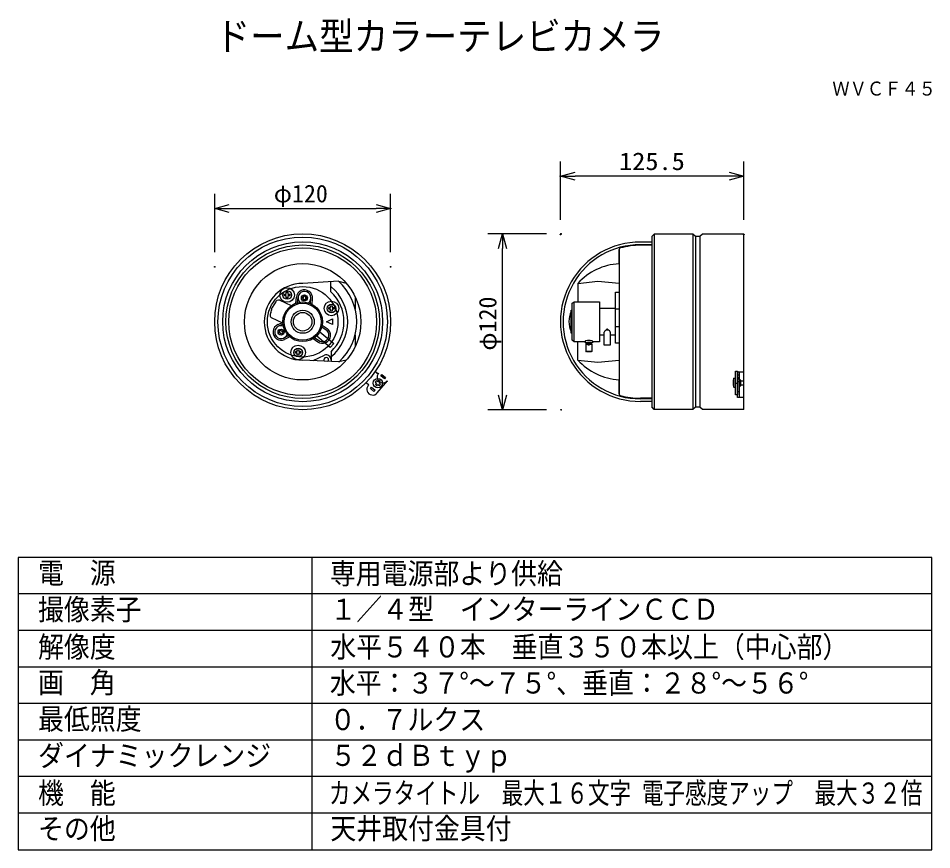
# Model space of a CAD drawing. Units: millimetres, scale not verified. Extents: x -63 to 63, y -57 to 57.
import ezdxf
from ezdxf.enums import TextEntityAlignment as Align

# ---------------------------------------------------------------- set-up
doc = ezdxf.new("R2010")
doc.units = ezdxf.units.MM
doc.header["$LTSCALE"] = 0.190236
doc.header["$PDMODE"] = 32
doc.header["$PDSIZE"] = 0.0951
for name, color, linetype in [('0-0_TOUROKU', 1, 'Continuous'), ('0-1_GAIKEI', 1, 'Continuous'), ('0-2_MOJI1', 2, 'Continuous'), ('0-3_WAKU', 3, 'Continuous'), ('0-4_DEFPOINTS', 7, 'Continuous')]:
    doc.layers.add(name, color=color, linetype=linetype)
doc.styles.add('ＭＳ ゴシック', font='')
doc.styles.get('ＭＳ ゴシック').set_extended_font_data('MS Gothic')

# ---------------------------------------------------------------- blocks, each defined once
blk = doc.blocks.new('_OPEN30')
at = {"layer": '0-4_DEFPOINTS'}
blk.add_line((0, 0), (-1, 0), dxfattribs=at)
blk.add_lwpolyline([(-1, 0.26795), (0, 0), (-1, -0.26795)], dxfattribs=at)

msp = doc.modelspace()

# ---------------------------------------------------------------- linework, layer by layer
at = {"layer": '0-1_GAIKEI'}
for p, q in [((24.5123, 27.715), (24.5123, 3.7998)), ((24.19, 26.3028), (22.6405, 26.3028)), ((30.1878, 27.445), (30.1878, 4.0673)), ((19.7134, 25.6573), (19.7134, 25.6609)), ((19.7134, 25.6609), (19.7134, 5.8594)), ((24.1794, 26.2231), (22.6561, 26.2231)), ((-18.688, 21.2954), (-23.5821, 21.0149)), ((-18.7, 21.2992), (-17.6077, 21.0221)), ((14.0828, 21.0058), (16.8094, 21.3088)), ((16.8094, 21.3088), (19.7333, 21.0189)), ((-19.7064, 19.861), (-19.7066, 21.2158)), ((14.0828, 20.999), (14.0828, 18.4887)), ((-24.5152, 18.2977), (-24.444, 19.1163)), ((-24.2814, 18.378), (-24.2188, 19.0918)), ((-22.5188, 18.2466), (-22.4587, 18.9378)), ((-22.3015, 18.1403), (-22.2332, 18.9228)), ((-16.3942, 19.1844), (-16.394, 17.5197)), ((-26.7196, 18.7056), (-25.1706, 17.9833)), ((17.0481, 17.5987), (19.2298, 17.5987)), ((19.233, 17.5348), (19.7072, 17.5348)), ((-26.2896, 15.5827), (-27.8388, 16.3051)), ((-26.2864, 15.674), (-26.9982, 15.3419)), ((-26.2698, 15.4326), (-26.8985, 15.1391)), ((-20.9622, 15.0519), (-20.3754, 14.6408)), ((-20.9149, 15.2945), (-20.2416, 14.8235)), ((19.233, 15.1055), (19.7072, 15.1055)), ((-25.5024, 13.8404), (-26.1518, 13.5378)), ((-16.394, 13.9657), (-16.3938, 12.3186)), ((17.0481, 13.984), (17.6954, 13.984)), ((17.9951, 14.616), (17.9951, 14.6673)), ((18.21, 14.6178), (18.21, 14.6673)), ((18.5171, 13.984), (19.237, 13.984)), ((-25.3159, 13.6782), (-26.0604, 13.3305)), ((-22.1581, 13.4561), (-21.5145, 13.0057)), ((-21.9573, 13.5911), (-21.3888, 13.1935)), ((14.0828, 10.5147), (14.0828, 13.025)), ((15.085, 13.1145), (15.085, 12.889)), ((15.1731, 12.6782), (15.1731, 11.6891)), ((15.4473, 12.903), (15.4473, 12.6063)), ((15.6863, 12.903), (15.6863, 12.6063)), ((15.971, 12.6782), (15.971, 11.6891)), ((16.0593, 13.1145), (16.0593, 12.889)), ((-19.7017, 11.6569), (-19.7017, 10.3111)), ((-22.1499, 10.4464), (-20.5938, 11.1852)), ((14.0828, 10.5147), (16.8094, 10.2115)), ((16.8094, 10.2115), (19.7333, 10.5013)), ((35.669, 5.7734), (35.669, 9.0177)), ((35.669, 9.0177), (35.9202, 9.0177)), ((35.9202, 9.0177), (35.9202, 5.7734)), ((35.9202, 5.3843), (35.9202, 8.9203)), ((35.9202, 8.9203), (36.7966, 8.9203)), ((36.188, 5.3843), (36.188, 8.9203)), ((-13.5016, 7.6938), (-13.6567, 7.5088)), ((-13.6567, 7.5088), (-13.4631, 7.346)), ((-13.3084, 7.5314), (-13.5016, 7.6938)), ((-13.1459, 7.7249), (-13.3084, 7.5314)), ((-12.9605, 7.5698), (-13.1459, 7.7249)), ((-13.1227, 7.3759), (-12.9605, 7.5698)), ((-12.887, 8.336), (-12.7317, 8.5214)), ((-12.4039, 7.9306), (-12.887, 8.336)), ((-12.7317, 8.5214), (-12.2484, 8.1154)), ((-12.2484, 8.1154), (-12.4039, 7.9306)), ((19.7134, 7.8229), (19.7134, 7.8266)), ((35.4012, 8.0202), (35.669, 8.0202)), ((35.4175, 6.8035), (35.4175, 8.0202)), ((35.9202, 8.5435), (36.1869, 8.4409)), ((35.9202, 8.1538), (36.1869, 8.0512)), ((35.9202, 8.01), (36.1869, 7.9074)), ((35.9246, 7.5834), (36.191, 7.5834)), ((36.1887, 7.7768), (36.1887, 6.9983)), ((36.3584, 7.7768), (36.1887, 7.7768)), ((36.3584, 6.9983), (36.3584, 7.7768)), ((36.3623, 7.6794), (36.7953, 7.6794)), ((-14.3197, 6.629), (-14.1642, 6.8137)), ((-13.8363, 6.2232), (-14.3197, 6.629)), ((-14.1642, 6.8137), (-13.6808, 6.4084)), ((-13.6808, 6.4084), (-13.8363, 6.2232)), ((-13.4631, 7.346), (-13.6256, 7.1531)), ((-13.6256, 7.1531), (-13.4406, 6.9975)), ((-13.4406, 6.9975), (-13.2784, 7.1912)), ((-13.2784, 7.1912), (-13.0849, 7.0289)), ((-12.9296, 7.2139), (-13.1227, 7.3759)), ((-13.0849, 7.0289), (-12.9296, 7.2139)), ((35.4012, 6.8035), (35.669, 6.8035)), ((35.4012, 6.8035), (35.669, 6.8035)), ((35.9202, 7.2902), (35.669, 7.2902)), ((36.1887, 6.9983), (36.3584, 6.9983)), ((36.3623, 7.1084), (36.7953, 7.1084)), ((24.19, 5.2108), (22.6405, 5.2108)), ((24.1794, 5.2905), (22.6561, 5.2905)), ((35.9202, 5.7734), (35.669, 5.7734)), ((36.7966, 5.3843), (35.9202, 5.3843)), ((35.9246, 6.1963), (36.191, 6.1963))]:
    msp.add_line(p, q, dxfattribs=at)
at = {"layer": '0-1_GAIKEI', "color": 7}
for p, q in [((29.8016, 27.7602), (29.8016, 3.7699)), ((24.1896, 26.6662), (22.6405, 26.6662)), ((24.19, 27.4114), (24.19, 4.1092)), ((30.769, 27.4612), (30.769, 4.0673)), ((19.7134, 23.6722), (19.7134, 7.6735)), ((-13.6509, 8.9411), (-13.2726, 8.6236)), ((-13.6315, 8.9308), (-13.2699, 8.6268)), ((-13.3858, 6.0129), (-11.9813, 7.6868)), ((-13.2009, 8.7097), (-13.2699, 8.6268)), ((-14.8975, 7.422), (-14.5354, 7.1187)), ((-14.605, 7.0363), (-14.5354, 7.1187)), ((24.1896, 4.8474), (22.6405, 4.8474))]:
    msp.add_line(p, q, dxfattribs=at)
for points in [[(36.7905, 3.7601), (36.7905, 27.7602), (31.1107, 27.7602), (30.7505, 27.445), (30.1652, 27.445), (29.8053, 27.7602), (24.5388, 27.7602), (24.19, 27.4114)], [(36.7905, 3.7601), (31.1107, 3.7601), (30.7505, 4.0753), (30.1878, 4.0673), (29.8016, 3.7699), (24.5388, 3.7601), (24.19, 4.1092)]]:
    msp.add_lwpolyline(points, dxfattribs=at)
at = {"layer": '0-1_GAIKEI'}
for points in [[(19.7134, 23.6937), (19.7134, 23.6973), (19.7134, 23.708), (19.7134, 23.7253), (19.7134, 23.7488), (19.7134, 23.7782), (19.7134, 23.8132), (19.7134, 23.8534), (19.7134, 23.8983), (19.7134, 23.9477), (19.7134, 24.0011), (19.7134, 24.0582), (19.7134, 24.1186), (19.7134, 24.182), (19.7134, 24.248), (19.7134, 24.3162), (19.7134, 24.3862), (19.7134, 24.4577), (19.7134, 24.5303), (19.7134, 24.6036), (19.7134, 24.6773), (19.7134, 24.751), (19.7134, 24.8244), (19.7134, 24.897), (19.7134, 24.9685), (19.7134, 25.0385), (19.7134, 25.1067), (19.7134, 25.1726), (19.7134, 25.236), (19.7134, 25.2964), (19.7134, 25.3535), (19.7134, 25.407), (19.7134, 25.4563), (19.7134, 25.5013), (19.7134, 25.5414), (19.7134, 25.5764), (19.7134, 25.6058), (19.7134, 25.6294), (19.7134, 25.6467), (19.7134, 25.6573)], [(19.7072, 12.8293), (19.233, 12.8293), (19.233, 19.8071), (19.7072, 19.8071)], [(13.5559, 13.025), (13.3149, 13.2201), (13.3149, 18.3002), (13.5559, 18.4953)], [(15.0847, 13.0232), (13.5559, 13.025), (13.5559, 18.4953), (17.0368, 18.4972), (17.0368, 13.0232), (16.0593, 13.0232)], [(13.3149, 14.1761), (13.1741, 14.1761), (13.1741, 17.3443), (13.3149, 17.3443)], [(-21.2165, 14.3945), (-19.3209, 12.8038), (-19.8032, 12.2296), (-21.6638, 13.7906)], [(18.51, 14.3365), (18.51, 12.5623), (17.6954, 12.5623), (17.6954, 14.3365)], [(-17.5729, 10.5154), (-18.6653, 10.2554), (-23.5819, 10.4982)], [(19.7134, 5.8594), (19.7134, 5.863), (19.7134, 5.8736), (19.7134, 5.8909), (19.7134, 5.9145), (19.7134, 5.9439), (19.7134, 5.9789), (19.7134, 6.019), (19.7134, 6.064), (19.7134, 6.1133), (19.7134, 6.1667), (19.7134, 6.2239), (19.7134, 6.2843), (19.7134, 6.3477), (19.7134, 6.4136), (19.7134, 6.4818), (19.7134, 6.5518), (19.7134, 6.6233), (19.7134, 6.6959), (19.7134, 6.7693), (19.7134, 6.843), (19.7134, 6.9167), (19.7134, 6.99), (19.7134, 7.0626), (19.7134, 7.1341), (19.7134, 7.2041), (19.7134, 7.2723), (19.7134, 7.3383), (19.7134, 7.4017), (19.7134, 7.4621), (19.7134, 7.5192), (19.7134, 7.5726), (19.7134, 7.622), (19.7134, 7.6669), (19.7134, 7.7071), (19.7134, 7.742), (19.7134, 7.7715), (19.7134, 7.795), (19.7134, 7.8123), (19.7134, 7.8229)]]:
    msp.add_lwpolyline(points, dxfattribs=at)
for points in [[(-25.8221, 19.7902), (-25.6002, 19.7895), (-25.5999, 19.5285), (-25.3391, 19.5289), (-25.3389, 19.3066), (-25.6002, 19.3068), (-25.5999, 19.0456), (-25.8223, 19.0456), (-25.8221, 19.3068), (-26.0831, 19.307), (-26.0835, 19.5285), (-25.8219, 19.5283)], [(-23.0707, 19.1005), (-23.0885, 18.8931), (-23.2443, 18.9075), (-23.2574, 18.7513), (-23.4646, 18.7694), (-23.4511, 18.9251), (-23.6065, 18.9385), (-23.5884, 19.1457), (-23.4332, 19.132), (-23.4196, 19.2875), (-23.2121, 19.2695), (-23.2259, 19.1139)], [(-19.7537, 17.9523), (-19.5318, 17.9516), (-19.5316, 17.6906), (-19.2708, 17.6911), (-19.2705, 17.4687), (-19.5318, 17.4689), (-19.5316, 17.2077), (-19.7539, 17.2077), (-19.7537, 17.4689), (-20.0147, 17.4691), (-20.0152, 17.6906), (-19.7535, 17.6904)], [(-19.5144, 16.1735), (-19.5146, 15.3641), (-20.3242, 15.7685)], [(-26.7334, 14.5277), (-26.5449, 14.616), (-26.4794, 14.4739), (-26.3376, 14.5406), (-26.2497, 14.3522), (-26.3913, 14.286), (-26.3252, 14.1447), (-26.5137, 14.0568), (-26.5794, 14.1981), (-26.7209, 14.132), (-26.809, 14.3208), (-26.6674, 14.3866)], [(-24.3135, 11.9362), (-24.0916, 11.9355), (-24.0913, 11.6745), (-23.8305, 11.6749), (-23.8303, 11.4526), (-24.0916, 11.4528), (-24.0913, 11.1915), (-24.3137, 11.1915), (-24.3135, 11.4528), (-24.5745, 11.453), (-24.5749, 11.6745), (-24.3133, 11.6743)]]:
    msp.add_lwpolyline(points, close=True, dxfattribs=at)
at = {"layer": '0-1_GAIKEI', "color": 7}
msp.add_circle((-23.5821, 15.7566), 12.0368, dxfattribs=at)
at = {"layer": '0-1_GAIKEI'}
for centre, radius in [((-23.5823, 15.7567), 11.5992), ((-23.582, 15.7567), 10.9426), ((-23.5819, 15.7568), 10.5052), ((-23.5819, 15.7565), 10.1111), ((-23.5822, 15.7567), 7.9663), ((-23.5821, 15.7568), 4.825), ((-25.7108, 19.4175), 0.9963), ((-25.7108, 19.4175), 0.5891), ((-23.3382, 19.0196), 0.4161), ((-23.5821, 15.7566), 2.7098), ((-23.5821, 15.7566), 2.5368), ((-19.6425, 17.5798), 0.9963), ((-19.6425, 17.5798), 0.5891), ((-23.582, 15.7568), 1.5832), ((-23.582, 15.7568), 1.2713), ((-26.5295, 14.3365), 0.4161), ((-24.2023, 11.5636), 0.9963), ((-24.2023, 11.5636), 0.5891), ((-13.2931, 7.3612), 0.6367)]:
    msp.add_circle(centre, radius, dxfattribs=at)
at = {"layer": '0-1_GAIKEI', "color": 7}
msp.add_arc((22.6079, 15.7568), 10.9094, 89.82884, 270.17116, dxfattribs=at)
at = {"layer": '0-1_GAIKEI'}
for centre, radius, start, end in [((22.6082, 15.7568), 10.546, 89.82473, 270.17527), ((19.9903, 25.5878), 0.2848, 111.38034, 166.51003), ((22.6504, 15.7185), 10.5046, 89.96891, 105.25513), ((20.1647, 15.5007), 8.1989, 93.15605, 137.88528), ((-23.583, 15.7567), 7.3918, 311.80219, 48.5303), ((-23.582, 15.7566), 5.2584, 90.00118, 270.00118), ((-23.3382, 19.0196), 1.11, 352.90697, 175.68706), ((-23.5707, 15.7618), 6.1489, 359.9525, 50.91819), ((-23.3382, 19.0196), 0.8845, 310.01103, 221.43892), ((-23.5828, 15.7567), 5.6455, 313.42991, 46.63536), ((-29.984, 17.8867), 2.2228, 336.10721, 352.70558), ((-27.3824, 17.5537), 0.4, 137.25662, 172.70558), ((-29.2975, 19.3236), 2.2077, 317.25662, 333.94984), ((-26.8616, 18.2674), 0.4606, 72.03999, 169.16081), ((-27.5949, 16.6955), 0.4603, 140.79978, 238.00331), ((16.0186, 15.7866), 3.1683, 153.87157, 206.12843), ((-26.5295, 14.3365), 1.11, 112.90697, 295.68706), ((-26.5295, 14.3365), 0.8845, 70.01103, 341.43892), ((-23.5701, 15.7512), 6.1484, 308.94384, 0.05125), ((-20.8782, 13.9143), 1.11, 232.90697, 55.68706), ((-20.8782, 13.9143), 0.8845, 232.04556, 57.74167), ((17.9564, 14.3217), 0.2614, 127.03372, 176.75803), ((18.0932, 14.1332), 0.4944, 88.90623, 126.53127), ((18.0752, 14.6578), 0.0807, 104.68827, 173.19351), ((18.1026, 14.5974), 0.1465, 70.95468, 109.04532), ((18.1121, 14.1332), 0.4944, 53.46873, 91.09377), ((18.1299, 14.6578), 0.0807, 6.80649, 75.31173), ((18.249, 14.3217), 0.2614, 3.24197, 52.96628), ((-20.364, 10.5674), 0.3121, 310.28543, 224.06076), ((-20.3637, 10.5681), 0.6586, 359.91873, 110.45159), ((20.1647, 16.013), 8.1989, 222.11472, 266.84395), ((37.527, 7.4119), 2.2111, 164.02996, 195.97004), ((19.9903, 5.9258), 0.2848, 193.48997, 248.61966), ((22.6504, 15.7951), 10.5046, 254.74487, 270.03109)]:
    msp.add_arc(centre, radius, start, end, dxfattribs=at)
for centre, major_axis, ratio, start_param, end_param in [((15.5721, 13.1145), (0.4872, 0), 0.134506, 6.28318531, 9.42477796), ((15.5668, 12.6063), (0.1195, 0), 0.16371, 3.13975699, 6.28134965), ((15.5668, 12.903), (0.1195, 0), 0.16371, 6.28134975, 9.42294241)]:
    msp.add_ellipse(centre, major_axis=major_axis, ratio=ratio, start_param=start_param, end_param=end_param, dxfattribs=at)
for centre, major_axis, ratio in [((15.5721, 12.889), (0.4872, 0), 0.134506), ((15.572, 12.6782), (-0.3989, 0), 0.163988), ((15.572, 11.6891), (-0.3989, 0), 0.163988)]:
    msp.add_ellipse(centre, major_axis=major_axis, ratio=ratio, dxfattribs=at)
at = {"layer": '0-1_GAIKEI', "color": 7}
for centre, major_axis in [((-12.5911, 8.1983), (0.6098, -0.5115)), ((-13.9954, 6.5246), (0.6096, -0.5117))]:
    msp.add_ellipse(centre, major_axis=major_axis, ratio=0.999858, start_param=3.14159265, end_param=6.28318531, dxfattribs=at)
at = {"layer": '0-3_WAKU'}
for p, q in [((11.6905, 29.6861), (11.6905, 37.6861)), ((36.7905, 29.6861), (36.7905, 37.6861)), ((34.7905, 35.6861), (13.6905, 35.6861)), ((-35.619, 25.2644), (-35.619, 33.2645)), ((-35.619, 25.2644), (-35.619, 33.2645)), ((-11.5452, 25.2644), (-11.5452, 33.2645)), ((-11.5452, 25.2644), (-11.5452, 33.2645)), ((-33.6189, 31.2645), (-13.5452, 31.2645)), ((-33.6189, 31.2645), (-13.5452, 31.2645)), ((9.7689, 27.7935), (1.7689, 27.7935)), ((3.7689, 5.7198), (3.7689, 25.7935)), ((9.7689, 3.7198), (1.7689, 3.7198))]:
    msp.add_line(p, q, dxfattribs=at)
at = {"layer": '0-3_WAKU', "color": 4}
for p, q in [((62.5001, -16.5), (-62.5001, -16.5)), ((-62.5001, -16.5), (-62.5001, -56.5001)), ((-22.2945, -56.5001), (-22.2945, -16.5)), ((62.5001, -56.5001), (62.5001, -16.5)), ((-62.5001, -56.5001), (62.5001, -56.5001))]:
    msp.add_line(p, q, dxfattribs=at)
at = {"layer": '0-3_WAKU', "color": 1}
for p, q in [((62.5001, -21.5), (-62.5001, -21.5)), ((62.5001, -26.5), (-62.5001, -26.5)), ((62.5001, -31.5001), (-62.5001, -31.5001)), ((62.5001, -36.5001), (-62.5001, -36.5001)), ((62.5001, -41.5001), (-62.5001, -41.5001)), ((62.5001, -46.5001), (-62.5001, -46.5001)), ((62.5001, -51.5001), (-62.5001, -51.5001))]:
    msp.add_line(p, q, dxfattribs=at)
at = {"layer": '0-4_DEFPOINTS'}
for p in [(11.6905, 35.6861), (-11.5452, 31.2645), (3.7689, 27.7935), (11.6905, 27.6861), (11.7689, 27.7935), (36.7905, 27.6861), (-35.619, 23.2644), (-11.5452, 23.2644), (11.7689, 3.7198)]:
    msp.add_point(p, dxfattribs=at)

# ---------------------------------------------------------------- block references
at = {"layer": '0-3_WAKU', "xscale": 2, "yscale": 2}
for p, rotation in [((11.6905, 35.6861), 180), ((-35.619, 31.2645), 180), ((-35.619, 31.2645), 180), ((3.7689, 27.7935), 90), ((3.7689, 3.7198), 270)]:
    msp.add_blockref('_OPEN30', p, dxfattribs=dict(at, rotation=rotation))
for p in [(36.7905, 35.6861), (-11.5452, 31.2645), (-11.5452, 31.2645)]:
    msp.add_blockref('_OPEN30', p, dxfattribs=at)

# ---------------------------------------------------------------- texts
at = {"layer": '0-0_TOUROKU', "style": 'ＭＳ ゴシック', "width": 0.9}
msp.add_text('ＷＶＣＦ４５', height=1.925, dxfattribs=at).set_placement((48.9, 46.13), align=Align.BOTTOM_LEFT)
at = {"layer": '0-2_MOJI1', "style": 'ＭＳ ゴシック'}
for s, height, width, p in [('ドーム型カラーテレビカメラ', 3.848, 0.9, (-35.5001, 51.7599)), ('電\u3000源', 2.887, 0.9, (-59.7945, -20.93)), ('専用電源部より供給', 2.887, 0.9, (-19.8638, -20.9989)), ('撮像素子', 2.887, 0.9, (-59.7945, -25.9266)), ('１／４型\u3000インターラインＣＣＤ', 2.887, 0.9, (-19.7945, -25.8993)), ('解像度', 2.887, 0.9, (-59.7945, -31.0552)), ('水平５４０本\u3000垂直３５０本以上（中心部）', 2.887, 0.9, (-19.7945, -31.0552)), ('画  角', 2.887, 0.9, (-59.7945, -35.9232)), ('水平：３７°～７５°、垂直：２８°～５６°', 2.887, 0.9, (-19.8638, -35.9921)), ('最低照度', 2.887, 0.9, (-59.7945, -40.9232)), ('０．７ルクス', 2.887, 0.9, (-19.8638, -40.9921)), ('ダイナミックレンジ', 2.887, 0.9, (-59.7945, -45.9267)), ('５２ｄＢｔｙｐ', 2.887, 0.9, (-19.7945, -45.8993)), ('機\u3000能', 2.887, 0.9, (-59.7945, -51.0552)), ('カメラタイトル\u3000最大１６文字 電子感度アップ\u3000最大３２倍', 2.887, 0.75, (-19.9857, -51.0552)), ('その他', 2.887, 0.9, (-59.7945, -55.9267)), ('天井取付金具付', 2.887, 0.9, (-19.7945, -55.8994))]:
    msp.add_text(s, height=height, dxfattribs=dict(at, width=width)).set_placement(p, align=Align.BOTTOM_LEFT)
at = {"layer": '0-3_WAKU', "style": 'ＭＳ ゴシック', "width": 1.1}
msp.add_text('125.5', height=2.406, dxfattribs=at).set_placement((19.7129, 35.7957), align=Align.BOTTOM_LEFT)
at = {"layer": '0-3_WAKU', "style": 'ＭＳ ゴシック'}
msp.add_text('φ120', height=2.406, dxfattribs=at).set_placement((-27.5355, 31.374), align=Align.BOTTOM_LEFT)
msp.add_text('φ120', height=2.406, dxfattribs=at).set_placement((-27.5355, 31.374), align=Align.BOTTOM_LEFT)
msp.add_text('φ120', height=2.406, rotation=90, dxfattribs=at).set_placement((3.6593, 11.8033), align=Align.BOTTOM_LEFT)

doc.saveas('drawing.dxf')
